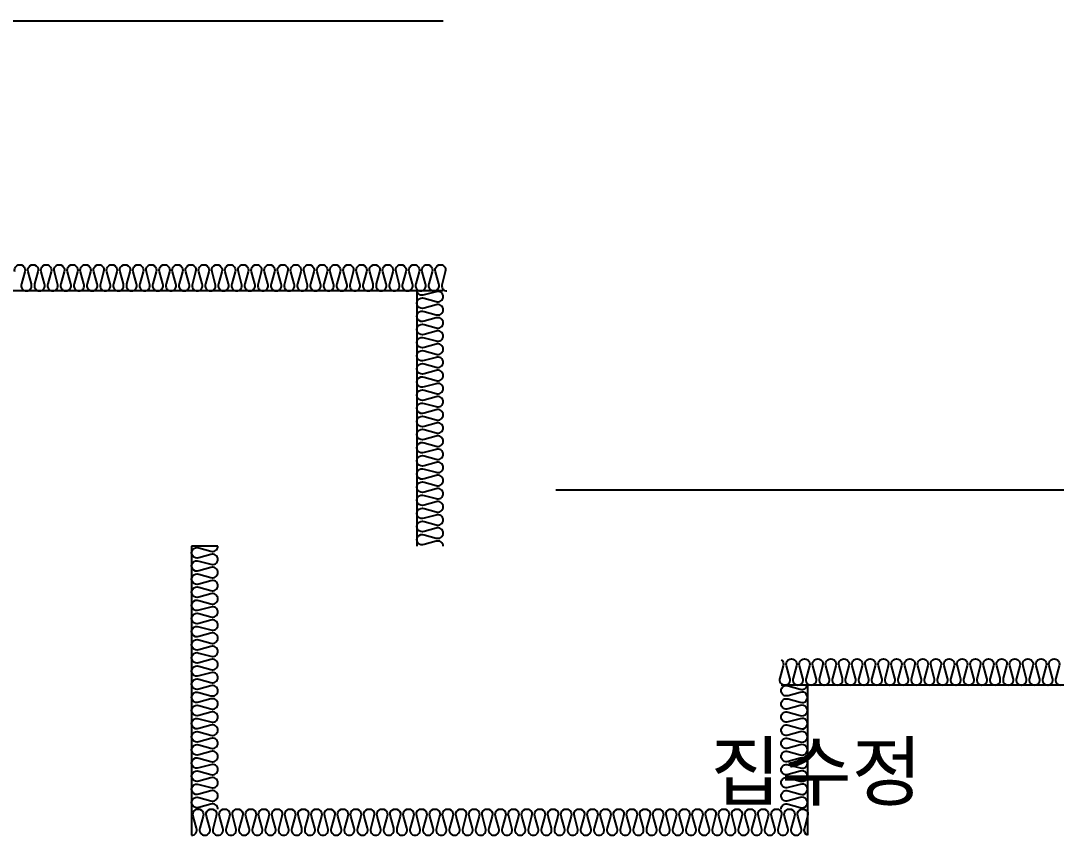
# Model space of a CAD drawing. Header units: millimetres. Extents: x -75040 to 92617, y -36837 to 48530.
# Drawn here: x 38775 to 41533, y -2720 to -550 of the extents above; entities that cross this region are included whole.
import ezdxf
from ezdxf.enums import TextEntityAlignment as Align

# ---------------------------------------------------------------- set-up
doc = ezdxf.new("R2010")
doc.units = ezdxf.units.MM
doc.header["$LTSCALE"] = 60
for name, color, linetype in [('A-FIN', 6, 'Continuous'), ('A-HAT-MATL', 8, 'Continuous'), ('A-무근', 4, 'Continuous')]:
    doc.layers.add(name, color=color, linetype=linetype)
doc.layers.add('NOPLOT-TEXT', color=11, linetype='Continuous', plot=False)
doc.styles.add('Gtx', font='')
doc.styles.get('Gtx').set_extended_font_data('Dotum')

msp = doc.modelspace()

# ---------------------------------------------------------------- linework, layer by layer
at = {"layer": 'A-FIN'}
msp.add_line((24800, -550), (39900, -550), dxfattribs=at)
at = {"layer": 'A-HAT-MATL'}
for p, q in [((39900, -1270), (25400, -1270)), ((39830, -1270), (39830, -1950)), ((39230, -1950), (39230, -2720)), ((39300, -1950), (39230, -1950)), ((44300, -2320), (40800, -2320)), ((40870, -2320), (40870, -2720))]:
    msp.add_line(p, q, dxfattribs=at)
at = {"layer": 'A-HAT-MATL', "elevation": 0}
for points in [[(38759.4, -1219, -1.449198), (38785.6, -1219), (38776.9, -1251, 0.524856), (38790, -1270, 0.524856), (38803.1, -1251), (38794.4, -1219, -1.449198), (38820.6, -1219), (38811.9, -1251, 0.524856), (38825, -1270, 0.524856), (38838.1, -1251), (38829.4, -1219, -1.449198), (38855.6, -1219), (38846.9, -1251, 0.524856), (38860, -1270, 0.524856), (38873.1, -1251), (38864.4, -1219, -1.449198), (38890.6, -1219), (38881.9, -1251, 0.524856), (38895, -1270, 0.524856), (38908.1, -1251), (38899.4, -1219, -1.449198), (38925.6, -1219), (38916.9, -1251, 0.524856), (38930, -1270, 0.524856), (38943.1, -1251), (38934.4, -1219, -1.449198), (38960.6, -1219), (38951.9, -1251, 0.524856), (38965, -1270, 0.524856), (38978.1, -1251), (38969.4, -1219, -1.449198), (38995.6, -1219), (38986.9, -1251, 0.524856), (39000, -1270, 0.524856), (39013.1, -1251), (39004.4, -1219, -1.449198), (39030.6, -1219), (39021.9, -1251, 0.524856), (39035, -1270, 0.524856), (39048.1, -1251), (39039.4, -1219, -1.449198), (39065.6, -1219), (39056.9, -1251, 0.524856), (39070, -1270, 0.524856), (39083.1, -1251), (39074.4, -1219, -1.449198), (39100.6, -1219), (39091.9, -1251, 0.524856), (39105, -1270, 0.524856), (39118.1, -1251), (39109.4, -1219, -1.449198), (39135.6, -1219), (39126.9, -1251, 0.524856), (39140, -1270, 0.524856), (39153.1, -1251), (39144.4, -1219, -1.449198), (39170.6, -1219), (39161.9, -1251, 0.524856), (39175, -1270, 0.524856), (39188.1, -1251), (39179.4, -1219, -1.449198), (39205.6, -1219), (39196.9, -1251, 0.524856), (39210, -1270, 0.524856), (39223.1, -1251), (39214.4, -1219, -1.449198), (39240.6, -1219), (39231.9, -1251, 0.524856), (39245, -1270, 0.524856), (39258.1, -1251), (39249.4, -1219, -1.449198), (39275.6, -1219), (39266.9, -1251, 0.524856), (39280, -1270, 0.524856), (39293.1, -1251), (39284.4, -1219, -1.449198), (39310.6, -1219), (39301.9, -1251, 0.524856), (39315, -1270, 0.524856), (39328.1, -1251), (39319.4, -1219, -1.449198), (39345.6, -1219), (39336.9, -1251, 0.524856), (39350, -1270, 0.524856), (39363.1, -1251), (39354.4, -1219, -1.449198), (39380.6, -1219), (39371.9, -1251, 0.524856), (39385, -1270, 0.524856), (39398.1, -1251), (39389.4, -1219, -1.449198), (39415.6, -1219), (39406.9, -1251, 0.524856), (39420, -1270, 0.524856), (39433.1, -1251), (39424.4, -1219, -1.449198), (39450.6, -1219), (39441.9, -1251, 0.524856), (39455, -1270, 0.524856), (39468.1, -1251), (39459.4, -1219, -1.449198), (39485.6, -1219), (39476.9, -1251, 0.524856), (39490, -1270, 0.524856), (39503.1, -1251), (39494.4, -1219, -1.449198), (39520.6, -1219), (39511.9, -1251, 0.524856), (39525, -1270, 0.524856), (39538.1, -1251), (39529.4, -1219, -1.449198), (39555.6, -1219), (39546.9, -1251, 0.524856), (39560, -1270, 0.524856), (39573.1, -1251), (39564.4, -1219, -1.449198), (39590.6, -1219), (39581.9, -1251, 0.524856), (39595, -1270, 0.524856), (39608.1, -1251), (39599.4, -1219, -1.449198), (39625.6, -1219), (39616.9, -1251, 0.524856), (39630, -1270, 0.524856), (39643.1, -1251), (39634.4, -1219, -1.449198), (39660.6, -1219), (39651.9, -1251, 0.524856), (39665, -1270, 0.524856), (39678.1, -1251), (39669.4, -1219, -1.449198), (39695.6, -1219), (39686.9, -1251, 0.524856), (39700, -1270, 0.524856), (39713.1, -1251), (39704.4, -1219, -1.449198), (39730.6, -1219), (39721.9, -1251, 0.524856), (39735, -1270, 0.524856), (39748.1, -1251), (39739.4, -1219, -1.449198), (39765.6, -1219), (39756.9, -1251, 0.524856), (39770, -1270, 0.524856), (39783.1, -1251), (39774.4, -1219, -1.449198), (39800.6, -1219), (39791.9, -1251, 0.524856), (39805, -1270, 0.524856), (39818.1, -1251), (39809.4, -1219, -1.449198), (39835.6, -1219), (39826.9, -1251, 0.524856), (39840, -1270, 0.524856), (39853.1, -1251), (39844.4, -1219, -1.449198), (39870.6, -1219), (39861.9, -1251, 0.524856), (39875, -1270, 0.524856), (39888.1, -1251), (39879.4, -1219, -1.449198), (39905.6, -1219), (39896.9, -1251, 0.524856), (39910, -1270)], [(39900, -1950, 0.524856), (39881, -1936.9), (39849, -1945.6, -1.449198), (39849, -1919.4), (39881, -1928.1, 0.524856), (39900, -1915, 0.524856), (39881, -1901.9), (39849, -1910.6, -1.449198), (39849, -1884.4), (39881, -1893.1, 0.524856), (39900, -1880, 0.524856), (39881, -1866.9), (39849, -1875.6, -1.449198), (39849, -1849.4), (39881, -1858.1, 0.524856), (39900, -1845, 0.524856), (39881, -1831.9), (39849, -1840.6, -1.449198), (39849, -1814.4), (39881, -1823.1, 0.524856), (39900, -1810, 0.524856), (39881, -1796.9), (39849, -1805.6, -1.449198), (39849, -1779.4), (39881, -1788.1, 0.524856), (39900, -1775, 0.524856), (39881, -1761.9), (39849, -1770.6, -1.449198), (39849, -1744.4), (39881, -1753.1, 0.524856), (39900, -1740, 0.524856), (39881, -1726.9), (39849, -1735.6, -1.449198), (39849, -1709.4), (39881, -1718.1, 0.524856), (39900, -1705, 0.524856), (39881, -1691.9), (39849, -1700.6, -1.449198), (39849, -1674.4), (39881, -1683.1, 0.524856), (39900, -1670, 0.524856), (39881, -1656.9), (39849, -1665.6, -1.449198), (39849, -1639.4), (39881, -1648.1, 0.524856), (39900, -1635, 0.524856), (39881, -1621.9), (39849, -1630.6, -1.449198), (39849, -1604.4), (39881, -1613.1, 0.524856), (39900, -1600, 0.524856), (39881, -1586.9), (39849, -1595.6, -1.449198), (39849, -1569.4), (39881, -1578.1, 0.524856), (39900, -1565, 0.524856), (39881, -1551.9), (39849, -1560.6, -1.449198), (39849, -1534.4), (39881, -1543.1, 0.524856), (39900, -1530, 0.524856), (39881, -1516.9), (39849, -1525.6, -1.449198), (39849, -1499.4), (39881, -1508.1, 0.524856), (39900, -1495, 0.524856), (39881, -1481.9), (39849, -1490.6, -1.449198), (39849, -1464.4), (39881, -1473.1, 0.524856), (39900, -1460, 0.524856), (39881, -1446.9), (39849, -1455.6, -1.449198), (39849, -1429.4), (39881, -1438.1, 0.524856), (39900, -1425, 0.524856), (39881, -1411.9), (39849, -1420.6, -1.449198), (39849, -1394.4), (39881, -1403.1, 0.524856), (39900, -1390, 0.524856), (39881, -1376.9), (39849, -1385.6, -1.449198), (39849, -1359.4), (39881, -1368.1, 0.524856), (39900, -1355, 0.524856), (39881, -1341.9), (39849, -1350.6, -1.449198), (39849, -1324.4), (39881, -1333.1, 0.524856), (39900, -1320, 0.524856), (39881, -1306.9), (39849, -1315.6, -1.449198), (39849, -1289.4), (39881, -1298.1, 0.524856), (39900, -1285, 0.524856), (39881, -1271.9), (39849, -1280.6, -0.468967), (39830.2, -1270, -0.468967)], [(39300, -2650, 0.524856), (39281, -2636.9), (39249, -2645.6, -1.449198), (39249, -2619.4), (39281, -2628.1, 0.524856), (39300, -2615, 0.524856), (39281, -2601.9), (39249, -2610.6, -1.449198), (39249, -2584.4), (39281, -2593.1, 0.524856), (39300, -2580, 0.524856), (39281, -2566.9), (39249, -2575.6, -1.449198), (39249, -2549.4), (39281, -2558.1, 0.524856), (39300, -2545, 0.524856), (39281, -2531.9), (39249, -2540.6, -1.449198), (39249, -2514.4), (39281, -2523.1, 0.524856), (39300, -2510, 0.524856), (39281, -2496.9), (39249, -2505.6, -1.449198), (39249, -2479.4), (39281, -2488.1, 0.524856), (39300, -2475, 0.524856), (39281, -2461.9), (39249, -2470.6, -1.449198), (39249, -2444.4), (39281, -2453.1, 0.524856), (39300, -2440, 0.524856), (39281, -2426.9), (39249, -2435.6, -1.449198), (39249, -2409.4), (39281, -2418.1, 0.524856), (39300, -2405, 0.524856), (39281, -2391.9), (39249, -2400.6, -1.449198), (39249, -2374.4), (39281, -2383.1, 0.524856), (39300, -2370, 0.524856), (39281, -2356.9), (39249, -2365.6, -1.449198), (39249, -2339.4), (39281, -2348.1, 0.524856), (39300, -2335, 0.524856), (39281, -2321.9), (39249, -2330.6, -1.449198), (39249, -2304.4), (39281, -2313.1, 0.524856), (39300, -2300, 0.524856), (39281, -2286.9), (39249, -2295.6, -1.449198), (39249, -2269.4), (39281, -2278.1, 0.524856), (39300, -2265, 0.524856), (39281, -2251.9), (39249, -2260.6, -1.449198), (39249, -2234.4), (39281, -2243.1, 0.524856), (39300, -2230, 0.524856), (39281, -2216.9), (39249, -2225.6, -1.449198), (39249, -2199.4), (39281, -2208.1, 0.524856), (39300, -2195, 0.524856), (39281, -2181.9), (39249, -2190.6, -1.449198), (39249, -2164.4), (39281, -2173.1, 0.524856), (39300, -2160, 0.524856), (39281, -2146.9), (39249, -2155.6, -1.449198), (39249, -2129.4), (39281, -2138.1, 0.524856), (39300, -2125, 0.524856), (39281, -2111.9), (39249, -2120.6, -1.449198), (39249, -2094.4), (39281, -2103.1, 0.524856), (39300, -2090, 0.524856), (39281, -2076.9), (39249, -2085.6, -1.449198), (39249, -2059.4), (39281, -2068.1, 0.524856), (39300, -2055, 0.524856), (39281, -2041.9), (39249, -2050.6, -1.449198), (39249, -2024.4), (39281, -2033.1, 0.524856), (39300, -2020, 0.524856), (39281, -2006.9), (39249, -2015.6, -1.449198), (39249, -1989.4), (39281, -1998.1, 0.524856), (39300, -1985, 0.524856), (39281, -1971.9), (39249, -1980.6, -1.449198), (39249, -1954.4), (39281, -1963.1, 0.524856), (39300, -1950)], [(40800, -2252.2, -0.356029), (40805.6, -2269), (40796.9, -2301, 0.524856), (40810, -2320, 0.524856), (40823.1, -2301), (40814.4, -2269, -1.449198), (40840.6, -2269), (40831.9, -2301, 0.524856), (40845, -2320, 0.524856), (40858.1, -2301), (40849.4, -2269, -1.449198), (40875.6, -2269), (40866.9, -2301, 0.524856), (40880, -2320, 0.524856), (40893.1, -2301), (40884.4, -2269, -1.449198), (40910.6, -2269), (40901.9, -2301, 0.524856), (40915, -2320, 0.524856), (40928.1, -2301), (40919.4, -2269, -1.449198), (40945.6, -2269), (40936.9, -2301, 0.524856), (40950, -2320, 0.524856), (40963.1, -2301), (40954.4, -2269, -1.449198), (40980.6, -2269), (40971.9, -2301, 0.524856), (40985, -2320, 0.524856), (40998.1, -2301), (40989.4, -2269, -1.449198), (41015.6, -2269), (41006.9, -2301, 0.524856), (41020, -2320, 0.524856), (41033.1, -2301), (41024.4, -2269, -1.449198), (41050.6, -2269), (41041.9, -2301, 0.524856), (41055, -2320, 0.524856), (41068.1, -2301), (41059.4, -2269, -1.449198), (41085.6, -2269), (41076.9, -2301, 0.524856), (41090, -2320, 0.524856), (41103.1, -2301), (41094.4, -2269, -1.449198), (41120.6, -2269), (41111.9, -2301, 0.524856), (41125, -2320, 0.524856), (41138.1, -2301), (41129.4, -2269, -1.449198), (41155.6, -2269), (41146.9, -2301, 0.524856), (41160, -2320, 0.524856), (41173.1, -2301), (41164.4, -2269, -1.449198), (41190.6, -2269), (41181.9, -2301, 0.524856), (41195, -2320, 0.524856), (41208.1, -2301), (41199.4, -2269, -1.449198), (41225.6, -2269), (41216.9, -2301, 0.524856), (41230, -2320, 0.524856), (41243.1, -2301), (41234.4, -2269, -1.449198), (41260.6, -2269), (41251.9, -2301, 0.524856), (41265, -2320, 0.524856), (41278.1, -2301), (41269.4, -2269, -1.449198), (41295.6, -2269), (41286.9, -2301, 0.524856), (41300, -2320, 0.524856), (41313.1, -2301), (41304.4, -2269, -1.449198), (41330.6, -2269), (41321.9, -2301, 0.524856), (41335, -2320, 0.524856), (41348.1, -2301), (41339.4, -2269, -1.449198), (41365.6, -2269), (41356.9, -2301, 0.524856), (41370, -2320, 0.524856), (41383.1, -2301), (41374.4, -2269, -1.449198), (41400.6, -2269), (41391.9, -2301, 0.524856), (41405, -2320, 0.524856), (41418.1, -2301), (41409.4, -2269, -1.449198), (41435.6, -2269), (41426.9, -2301, 0.524856), (41440, -2320, 0.524856), (41453.1, -2301), (41444.4, -2269, -1.449198), (41470.6, -2269), (41461.9, -2301, 0.524856), (41475, -2320, 0.524856), (41488.1, -2301), (41479.4, -2269, -1.449198), (41505.6, -2269), (41496.9, -2301, 0.524856), (41510, -2320, 0.524856), (41523.1, -2301), (41514.4, -2269, -1.449198), (41540.6, -2269), (41531.9, -2301, 0.524856), (41545, -2320, 0.524856)], [(40800, -2650, -0.524856), (40819, -2636.9), (40851, -2645.6, 1.449198), (40851, -2619.4), (40819, -2628.1, -0.524856), (40800, -2615, -0.524856), (40819, -2601.9), (40851, -2610.6, 1.449198), (40851, -2584.4), (40819, -2593.1, -0.524856), (40800, -2580, -0.524856), (40819, -2566.9), (40851, -2575.6, 1.449198), (40851, -2549.4), (40819, -2558.1, -0.524856), (40800, -2545, -0.524856), (40819, -2531.9), (40851, -2540.6, 1.449198), (40851, -2514.4), (40819, -2523.1, -0.524856), (40800, -2510, -0.524856), (40819, -2496.9), (40851, -2505.6, 1.449198), (40851, -2479.4), (40819, -2488.1, -0.524856), (40800, -2475, -0.524856), (40819, -2461.9), (40851, -2470.6, 1.449198), (40851, -2444.4), (40819, -2453.1, -0.524856), (40800, -2440, -0.524856), (40819, -2426.9), (40851, -2435.6, 1.449198), (40851, -2409.4), (40819, -2418.1, -0.524856), (40800, -2405, -0.524856), (40819, -2391.9), (40851, -2400.6, 1.449198), (40851, -2374.4), (40819, -2383.1, -0.524856), (40800, -2370, -0.524856), (40819, -2356.9), (40851, -2365.6, 1.449198), (40851, -2339.4), (40819, -2348.1, -0.524856), (40800, -2335, -0.524856), (40819, -2321.9), (40851, -2330.6, 0.468967), (40869.8, -2320, 0.468967)], [(39230, -2720, 0.524856), (39243.1, -2701), (39234.4, -2669, -1.449198), (39260.6, -2669), (39251.9, -2701, 0.524856), (39265, -2720, 0.524856), (39278.1, -2701), (39269.4, -2669, -1.449198), (39295.6, -2669), (39286.9, -2701, 0.524856), (39300, -2720, 0.524856), (39313.1, -2701), (39304.4, -2669, -1.449198), (39330.6, -2669), (39321.9, -2701, 0.524856), (39335, -2720, 0.524856), (39348.1, -2701), (39339.4, -2669, -1.449198), (39365.6, -2669), (39356.9, -2701, 0.524856), (39370, -2720, 0.524856), (39383.1, -2701), (39374.4, -2669, -1.449198), (39400.6, -2669), (39391.9, -2701, 0.524856), (39405, -2720, 0.524856), (39418.1, -2701), (39409.4, -2669, -1.449198), (39435.6, -2669), (39426.9, -2701, 0.524856), (39440, -2720, 0.524856), (39453.1, -2701), (39444.4, -2669, -1.449198), (39470.6, -2669), (39461.9, -2701, 0.524856), (39475, -2720, 0.524856), (39488.1, -2701), (39479.4, -2669, -1.449198), (39505.6, -2669), (39496.9, -2701, 0.524856), (39510, -2720, 0.524856), (39523.1, -2701), (39514.4, -2669, -1.449198), (39540.6, -2669), (39531.9, -2701, 0.524856), (39545, -2720, 0.524856), (39558.1, -2701), (39549.4, -2669, -1.449198), (39575.6, -2669), (39566.9, -2701, 0.524856), (39580, -2720, 0.524856), (39593.1, -2701), (39584.4, -2669, -1.449198), (39610.6, -2669), (39601.9, -2701, 0.524856), (39615, -2720, 0.524856), (39628.1, -2701), (39619.4, -2669, -1.449198), (39645.6, -2669), (39636.9, -2701, 0.524856), (39650, -2720, 0.524856), (39663.1, -2701), (39654.4, -2669, -1.449198), (39680.6, -2669), (39671.9, -2701, 0.524856), (39685, -2720, 0.524856), (39698.1, -2701), (39689.4, -2669, -1.449198), (39715.6, -2669), (39706.9, -2701, 0.524856), (39720, -2720, 0.524856), (39733.1, -2701), (39724.4, -2669, -1.449198), (39750.6, -2669), (39741.9, -2701, 0.524856), (39755, -2720, 0.524856), (39768.1, -2701), (39759.4, -2669, -1.449198), (39785.6, -2669), (39776.9, -2701, 0.524856), (39790, -2720, 0.524856), (39803.1, -2701), (39794.4, -2669, -1.449198), (39820.6, -2669), (39811.9, -2701, 0.524856), (39825, -2720, 0.524856), (39838.1, -2701), (39829.4, -2669, -1.449198), (39855.6, -2669), (39846.9, -2701, 0.524856), (39860, -2720, 0.524856), (39873.1, -2701), (39864.4, -2669, -1.449198), (39890.6, -2669), (39881.9, -2701, 0.524856), (39895, -2720, 0.524856), (39908.1, -2701), (39899.4, -2669, -1.449198), (39925.6, -2669), (39916.9, -2701, 0.524856), (39930, -2720, 0.524856), (39943.1, -2701), (39934.4, -2669, -1.449198), (39960.6, -2669), (39951.9, -2701, 0.524856), (39965, -2720, 0.524856), (39978.1, -2701), (39969.4, -2669, -1.449198), (39995.6, -2669), (39986.9, -2701, 0.524856), (40000, -2720, 0.524856), (40013.1, -2701), (40004.4, -2669, -1.449198), (40030.6, -2669), (40021.9, -2701, 0.524856), (40035, -2720, 0.524856), (40048.1, -2701), (40039.4, -2669, -1.449198), (40065.6, -2669), (40056.9, -2701, 0.524856), (40070, -2720, 0.524856), (40083.1, -2701), (40074.4, -2669, -1.449198), (40100.6, -2669), (40091.9, -2701, 0.524856), (40105, -2720, 0.524856), (40118.1, -2701), (40109.4, -2669, -1.449198), (40135.6, -2669), (40126.9, -2701, 0.524856), (40140, -2720, 0.524856), (40153.1, -2701), (40144.4, -2669, -1.449198), (40170.6, -2669), (40161.9, -2701, 0.524856), (40175, -2720, 0.524856), (40188.1, -2701), (40179.4, -2669, -1.449198), (40205.6, -2669), (40196.9, -2701, 0.524856), (40210, -2720, 0.524856), (40223.1, -2701), (40214.4, -2669, -1.449198), (40240.6, -2669), (40231.9, -2701, 0.524856), (40245, -2720, 0.524856), (40258.1, -2701), (40249.4, -2669, -1.449198), (40275.6, -2669), (40266.9, -2701, 0.524856), (40280, -2720, 0.524856), (40293.1, -2701), (40284.4, -2669, -1.449198), (40310.6, -2669), (40301.9, -2701, 0.524856), (40315, -2720, 0.524856), (40328.1, -2701), (40319.4, -2669, -1.449198), (40345.6, -2669), (40336.9, -2701, 0.524856), (40350, -2720, 0.524856), (40363.1, -2701), (40354.4, -2669, -1.449198), (40380.6, -2669), (40371.9, -2701, 0.524856), (40385, -2720, 0.524856), (40398.1, -2701), (40389.4, -2669, -1.449198), (40415.6, -2669), (40406.9, -2701, 0.524856), (40420, -2720, 0.524856), (40433.1, -2701), (40424.4, -2669, -1.449198), (40450.6, -2669), (40441.9, -2701, 0.524856), (40455, -2720, 0.524856), (40468.1, -2701), (40459.4, -2669, -1.449198), (40485.6, -2669), (40476.9, -2701, 0.524856), (40490, -2720, 0.524856), (40503.1, -2701), (40494.4, -2669, -1.449198), (40520.6, -2669), (40511.9, -2701, 0.524856), (40525, -2720, 0.524856), (40538.1, -2701), (40529.4, -2669, -1.449198), (40555.6, -2669), (40546.9, -2701, 0.524856), (40560, -2720, 0.524856), (40573.1, -2701), (40564.4, -2669, -1.449198), (40590.6, -2669), (40581.9, -2701, 0.524856), (40595, -2720, 0.524856), (40608.1, -2701), (40599.4, -2669, -1.449198), (40625.6, -2669), (40616.9, -2701, 0.524856), (40630, -2720, 0.524856), (40643.1, -2701), (40634.4, -2669, -1.449198), (40660.6, -2669), (40651.9, -2701, 0.524856), (40665, -2720, 0.524856), (40678.1, -2701), (40669.4, -2669, -1.449198), (40695.6, -2669), (40686.9, -2701, 0.524856), (40700, -2720, 0.524856), (40713.1, -2701), (40704.4, -2669, -1.449198), (40730.6, -2669), (40721.9, -2701, 0.524856), (40735, -2720, 0.524856), (40748.1, -2701), (40739.4, -2669, -1.449198), (40765.6, -2669), (40756.9, -2701, 0.524856), (40770, -2720, 0.524856), (40783.1, -2701), (40774.4, -2669, -1.449198), (40800.6, -2669), (40791.9, -2701, 0.524856), (40805, -2720, 0.524856), (40818.1, -2701), (40809.4, -2669, -1.449198), (40835.6, -2669), (40826.9, -2701, 0.524856), (40840, -2720, 0.524856), (40853.1, -2701), (40844.4, -2669, -1.449198), (40870.6, -2669), (40861.9, -2701, 0.413449), (40870, -2719.1, 0.413449)]]:
    msp.add_lwpolyline(points, format="xyb", dxfattribs=at)
at = {"layer": 'A-무근'}
msp.add_line((40200, -1800), (44900, -1800), dxfattribs=at)

# ---------------------------------------------------------------- texts
at = {"layer": 'NOPLOT-TEXT', "style": 'Gtx'}
msp.add_text('집수정', height=150, dxfattribs=at).set_placement((40893.9, -2548.5), align=Align.MIDDLE)

doc.saveas('drawing.dxf')
